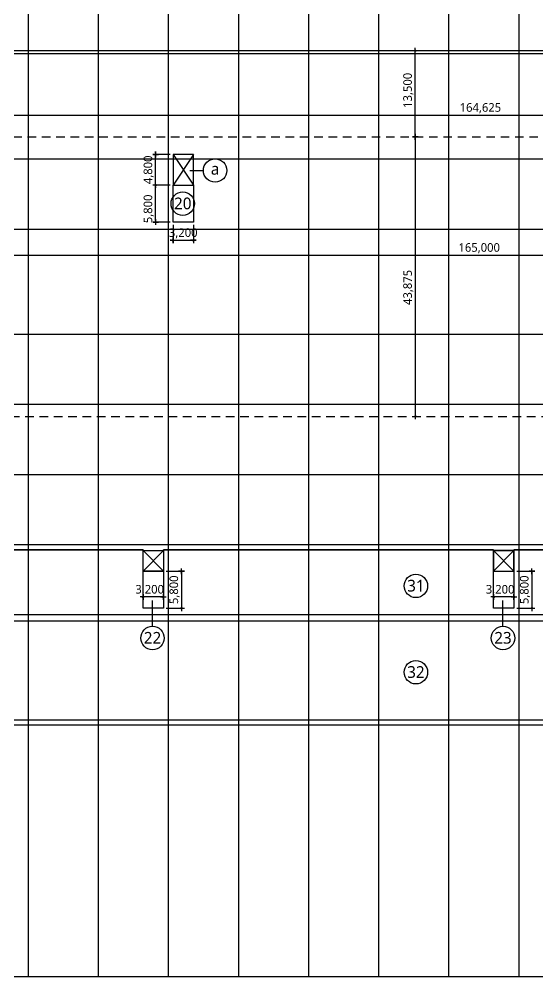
# Model space of a CAD drawing. Header units: millimetres. Extents: x 6000 to 1943854, y 3300 to 446500.
# Drawn here: x 103418 to 184817, y 202146 to 352427 of the extents above; entities that cross this region are included whole.
import ezdxf
from ezdxf.enums import TextEntityAlignment as Align

# ---------------------------------------------------------------- set-up
doc = ezdxf.new("R2010")
doc.units = ezdxf.units.MM
for name, pattern in [('-HID', [2.5, 1.5, -1]), ('CEN', [62, 60, -1, 0, -1]), ('HID', [2.5, 1.5, -1])]:
    doc.linetypes.add(name, pattern=pattern)
doc.layers.get('DEFPOINTS').update_dxf_attribs({"color": 171})
for name, color, linetype in [('AREA 99 - 건축면적', 60, 'Continuous'), ('AREA-빼는 면적', 7, 'Continuous'), ('AREABOUNDARY_H', 4, 'HID'), ('AREALINE', 1, 'Continuous'), ('AREATEXT', 7, 'Continuous'), ('CEN(ST)', 12, 'CEN'), ('dim0', 7, 'Continuous')]:
    doc.layers.add(name, color=color, linetype=linetype)
doc.styles.add('나눔고딕 Se', font='NanumGothic.ttf')
doc.styles.add('나눔바른고딕', font='NanumBarunGothic.ttf')
doc.dimstyles.new('A1-100', dxfattribs={"dimtxt": 3, "dimasz": 1, "dimexe": 2, "dimexo": 2, "dimgap": 1, "dimtad": 1, "dimdec": 0, "dimzin": 12, "dimdsep": 46, "dimlunit": 6, "dimtxsty": '나눔고딕 Se', "dimblk1": 'DIMDOT', "dimblk2": 'DIMDOT', "dimsah": 1, "dimcen": -1, "dimdle": 2, "dimclrd": 256, "dimclre": 256, "dimclrt": 3, "dimadec": 0, "dimazin": 0, "dimtfac": 1, "dimtdec": 0, "dimtix": 1, "dimtmove": 2, "dimatfit": 3, "dimldrblk": 'DIMDOT', "dimfxl": 1, "dimtvp": 1, "dimtolj": 1, "dimtzin": 12, "dimlwd": -1, "dimlwe": -1, "dimarcsym": 0})

# ---------------------------------------------------------------- blocks, each defined once
blk = doc.blocks.new('A$C1fae6940')
at = {"layer": 'CEN(ST)', "ltscale": 0.5}
for points in [[(1095315.5, 587381.8), (1095315.5, 405238.9)], [(1106315.5, 587381.8), (1106315.5, 405238.9)], [(1117315.5, 587381.8), (1117315.5, 405238.9)], [(1128315.5, 587381.8), (1128315.5, 405238.9)], [(1139315.5, 587381.8), (1139315.5, 405238.9)], [(1150315.5, 587381.8), (1150315.5, 405238.9)], [(1161315.5, 587381.8), (1161315.5, 405238.9)], [(1172315.5, 587381.8), (1172315.5, 405238.9)], [(1268025.4, 550076.4), (1029097.9, 550076.4)], [(1268025.4, 533526.4), (1029097.9, 533526.4)], [(1268025.4, 522526.4), (1029097.9, 522526.4)], [(1268025.4, 506026.4), (1029097.9, 506026.4)], [(1268025.4, 495026.4), (1029097.9, 495026.4)], [(1268025.4, 484026.4), (1029097.9, 484026.4)], [(1268025.4, 473026.4), (1029097.9, 473026.4)], [(1268025.4, 462026.4), (1029097.9, 462026.4)], [(1268025.4, 445526.4), (1029097.9, 445526.4)]]:
    blk.add_lwpolyline(points, dxfattribs=at)
at = {"layer": 'DEFPOINTS'}
blk.add_lwpolyline([(1268025.4, 405238.9), (1029097.9, 405238.9), (1029097.9, 587381.8), (1268025.4, 587381.8)], close=True, dxfattribs=at)
blk = doc.blocks.new('DIMDOT')
at = {"linetype": 'Continuous'}
for p, q in [((-2, 0), (2, 0)), ((0, -2), (0, 2))]:
    blk.add_line(p, q, dxfattribs=at)
for radius in [0.5, 0.25]:
    blk.add_circle((0, 0), radius, dxfattribs=at)
blk = doc.blocks.new('*D225')
at = {"layer": 'DEFPOINTS', "color": 0, "transparency": 16777216}
for p in [(126065, 265784), (126065, 259984), (128895, 259984)]:
    blk.add_point(p, dxfattribs=at)
at = {"layer": 'dim0', "transparency": 16777216}
for p, q in [((126515, 265784), (129345, 265784)), ((128895, 265559), (128895, 260209)), ((126515, 259984), (129345, 259984))]:
    blk.add_line(p, q, dxfattribs=at)
at = {"layer": 'dim0', "transparency": 16777216, "xscale": 225, "yscale": 225, "zscale": 225}
for p, rotation in [((128895, 265784), 90), ((128895, 259984), 270)]:
    blk.add_blockref('DIMDOT', p, dxfattribs=dict(at, rotation=rotation))
at = {"layer": 'dim0', "color": 3, "transparency": 16777216, "insert": (127805, 262884), "char_height": 1350, "attachment_point": 5, "rotation": 90, "style": '나눔고딕 Se'}
blk.add_mtext('\\A1;5,800', dxfattribs=at)
blk = doc.blocks.new('*D226')
at = {"layer": 'DEFPOINTS', "color": 0, "transparency": 16777216}
for p in [(122865, 261752), (122865, 261752), (126065, 261752)]:
    blk.add_point(p, dxfattribs=at)
at = {"layer": 'dim0', "transparency": 16777216}
blk.add_line((125840, 261752), (123090, 261752), dxfattribs=at)
at = {"layer": 'dim0', "transparency": 16777216, "xscale": 225, "yscale": 225, "zscale": 225, "rotation": 180}
blk.add_blockref('DIMDOT', (122865, 261752), dxfattribs=at)
at = {"layer": 'dim0', "transparency": 16777216, "xscale": 225, "yscale": 225, "zscale": 225}
blk.add_blockref('DIMDOT', (126065, 261752), dxfattribs=at)
at = {"layer": 'dim0', "color": 3, "transparency": 16777216, "insert": (123898, 262842), "char_height": 1350, "attachment_point": 5, "style": '나눔고딕 Se'}
blk.add_mtext('\\A1;3,200', dxfattribs=at)
blk = doc.blocks.new('*D228')
at = {"layer": 'DEFPOINTS', "color": 0, "transparency": 16777216}
for p in [(181065, 265784), (181065, 259984), (183895, 259984)]:
    blk.add_point(p, dxfattribs=at)
at = {"layer": 'dim0', "transparency": 16777216}
for p, q in [((181515, 265784), (184345, 265784)), ((183895, 265559), (183895, 260209)), ((181515, 259984), (184345, 259984))]:
    blk.add_line(p, q, dxfattribs=at)
at = {"layer": 'dim0', "transparency": 16777216, "xscale": 225, "yscale": 225, "zscale": 225}
for p, rotation in [((183895, 265784), 90), ((183895, 259984), 270)]:
    blk.add_blockref('DIMDOT', p, dxfattribs=dict(at, rotation=rotation))
at = {"layer": 'dim0', "color": 3, "transparency": 16777216, "insert": (182805, 262884), "char_height": 1350, "attachment_point": 5, "rotation": 90, "style": '나눔고딕 Se'}
blk.add_mtext('\\A1;5,800', dxfattribs=at)
blk = doc.blocks.new('*D227')
at = {"layer": 'DEFPOINTS', "color": 0, "transparency": 16777216}
for p in [(177865, 261752), (177865, 261752), (181065, 261752)]:
    blk.add_point(p, dxfattribs=at)
at = {"layer": 'dim0', "transparency": 16777216}
blk.add_line((180840, 261752), (178090, 261752), dxfattribs=at)
at = {"layer": 'dim0', "transparency": 16777216, "xscale": 225, "yscale": 225, "zscale": 225, "rotation": 180}
blk.add_blockref('DIMDOT', (177865, 261752), dxfattribs=at)
at = {"layer": 'dim0', "transparency": 16777216, "xscale": 225, "yscale": 225, "zscale": 225}
blk.add_blockref('DIMDOT', (181065, 261752), dxfattribs=at)
at = {"layer": 'dim0', "color": 3, "transparency": 16777216, "insert": (178898, 262842), "char_height": 1350, "attachment_point": 5, "style": '나눔고딕 Se'}
blk.add_mtext('\\A1;3,200', dxfattribs=at)
blk = doc.blocks.new('*D233')
at = {"layer": 'DEFPOINTS', "color": 0, "transparency": 16777216}
for p in [(127565, 320584), (130765, 320584), (130765, 317723)]:
    blk.add_point(p, dxfattribs=at)
at = {"layer": 'dim0', "transparency": 16777216}
for p, q in [((127565, 320134), (127565, 317273)), ((130765, 320134), (130765, 317273)), ((127340, 317723), (127115, 317723)), ((127565, 317723), (130765, 317723)), ((130990, 317723), (131215, 317723))]:
    blk.add_line(p, q, dxfattribs=at)
at = {"layer": 'dim0', "transparency": 16777216, "xscale": 225, "yscale": 225, "zscale": 225}
blk.add_blockref('DIMDOT', (127565, 317723), dxfattribs=at)
at = {"layer": 'dim0', "transparency": 16777216, "xscale": 225, "yscale": 225, "zscale": 225, "rotation": 180}
blk.add_blockref('DIMDOT', (130765, 317723), dxfattribs=at)
at = {"layer": 'dim0', "color": 3, "transparency": 16777216, "insert": (129165, 318813), "char_height": 1350, "attachment_point": 5, "style": '나눔고딕 Se'}
blk.add_mtext('\\A1;3,200', dxfattribs=at)
blk = doc.blocks.new('*D234')
at = {"layer": 'DEFPOINTS', "color": 0, "transparency": 16777216}
for p in [(124838, 326384), (127565, 326384), (127565, 320584)]:
    blk.add_point(p, dxfattribs=at)
at = {"layer": 'dim0', "transparency": 16777216}
for p, q in [((127115, 326384), (124388, 326384)), ((124838, 320809), (124838, 326159)), ((127115, 320584), (124388, 320584))]:
    blk.add_line(p, q, dxfattribs=at)
at = {"layer": 'dim0', "transparency": 16777216, "xscale": 225, "yscale": 225, "zscale": 225}
for p, rotation in [((124838, 326384), 90), ((124838, 320584), 270)]:
    blk.add_blockref('DIMDOT', p, dxfattribs=dict(at, rotation=rotation))
at = {"layer": 'dim0', "color": 3, "transparency": 16777216, "insert": (123747, 322658), "char_height": 1350, "attachment_point": 5, "rotation": 90, "style": '나눔고딕 Se'}
blk.add_mtext('\\A1;5,800', dxfattribs=at)
blk = doc.blocks.new('*D237')
at = {"layer": 'DEFPOINTS', "color": 0, "transparency": 16777216}
for p in [(93490, 337360), (258115, 337360), (258115, 337360)]:
    blk.add_point(p, dxfattribs=at)
at = {"layer": 'dim0', "transparency": 16777216}
blk.add_line((93715, 337360), (257890, 337360), dxfattribs=at)
at = {"layer": 'dim0', "transparency": 16777216, "xscale": 225, "yscale": 225, "zscale": 225, "rotation": 180}
blk.add_blockref('DIMDOT', (93490, 337360), dxfattribs=at)
at = {"layer": 'dim0', "transparency": 16777216, "xscale": 225, "yscale": 225, "zscale": 225}
blk.add_blockref('DIMDOT', (258115, 337360), dxfattribs=at)
at = {"layer": 'dim0', "color": 3, "transparency": 16777216, "insert": (175802, 338450), "char_height": 1350, "attachment_point": 5, "style": '나눔고딕 Se'}
blk.add_mtext('\\A1;164,625', dxfattribs=at)
blk = doc.blocks.new('*D238')
at = {"layer": 'DEFPOINTS', "color": 0, "transparency": 16777216}
for p in [(165581, 347459), (165581, 347459), (165581, 333959)]:
    blk.add_point(p, dxfattribs=at)
at = {"layer": 'dim0', "transparency": 16777216}
blk.add_line((165581, 334184), (165581, 347234), dxfattribs=at)
at = {"layer": 'dim0', "transparency": 16777216, "xscale": 225, "yscale": 225, "zscale": 225}
for p, rotation in [((165581, 347459), 90), ((165581, 333959), 270)]:
    blk.add_blockref('DIMDOT', p, dxfattribs=dict(at, rotation=rotation))
at = {"layer": 'dim0', "color": 3, "transparency": 16777216, "insert": (164491, 341257), "char_height": 1350, "attachment_point": 5, "rotation": 90, "style": '나눔고딕 Se'}
blk.add_mtext('\\A1;13,500', dxfattribs=at)
blk = doc.blocks.new('*D240')
at = {"layer": 'DEFPOINTS', "color": 0, "transparency": 16777216}
for p in [(165581, 333959), (165581, 290084), (165581, 290084)]:
    blk.add_point(p, dxfattribs=at)
at = {"layer": 'dim0', "transparency": 16777216}
blk.add_line((165581, 333734), (165581, 290309), dxfattribs=at)
at = {"layer": 'dim0', "transparency": 16777216, "xscale": 225, "yscale": 225, "zscale": 225}
for p, rotation in [((165581, 333959), 90), ((165581, 290084), 270)]:
    blk.add_blockref('DIMDOT', p, dxfattribs=dict(at, rotation=rotation))
at = {"layer": 'dim0', "color": 3, "transparency": 16777216, "insert": (164491, 310329), "char_height": 1350, "attachment_point": 5, "rotation": 90, "style": '나눔고딕 Se'}
blk.add_mtext('\\A1;43,875', dxfattribs=at)
blk = doc.blocks.new('*D241')
at = {"layer": 'DEFPOINTS', "color": 0, "transparency": 16777216}
for p in [(93115, 315389), (258115, 315389), (258115, 315389)]:
    blk.add_point(p, dxfattribs=at)
at = {"layer": 'dim0', "transparency": 16777216}
blk.add_line((93340, 315389), (257890, 315389), dxfattribs=at)
at = {"layer": 'dim0', "transparency": 16777216, "xscale": 225, "yscale": 225, "zscale": 225, "rotation": 180}
blk.add_blockref('DIMDOT', (93115, 315389), dxfattribs=at)
at = {"layer": 'dim0', "transparency": 16777216, "xscale": 225, "yscale": 225, "zscale": 225}
blk.add_blockref('DIMDOT', (258115, 315389), dxfattribs=at)
at = {"layer": 'dim0', "color": 3, "transparency": 16777216, "insert": (175615, 316480), "char_height": 1350, "attachment_point": 5, "style": '나눔고딕 Se'}
blk.add_mtext('\\A1;165,000', dxfattribs=at)
blk = doc.blocks.new('*D263')
at = {"layer": 'DEFPOINTS', "color": 0, "transparency": 16777216}
for p in [(124838, 331184), (127565, 331184), (127565, 326384)]:
    blk.add_point(p, dxfattribs=at)
at = {"layer": 'dim0', "transparency": 16777216}
for p, q in [((127115, 331184), (124388, 331184)), ((124838, 331409), (124838, 331634)), ((124838, 326384), (124838, 331184)), ((127115, 326384), (124388, 326384)), ((124838, 326159), (124838, 325934))]:
    blk.add_line(p, q, dxfattribs=at)
at = {"layer": 'dim0', "transparency": 16777216, "xscale": 225, "yscale": 225, "zscale": 225}
for p, rotation in [((124838, 331184), 270), ((124838, 326384), 90)]:
    blk.add_blockref('DIMDOT', p, dxfattribs=dict(at, rotation=rotation))
at = {"layer": 'dim0', "color": 3, "transparency": 16777216, "insert": (123747, 328784), "char_height": 1350, "attachment_point": 5, "rotation": 90, "style": '나눔고딕 Se'}
blk.add_mtext('\\A1;4,800', dxfattribs=at)

msp = doc.modelspace()

# ---------------------------------------------------------------- linework, layer by layer
at = {"layer": 'AREA 99 - 건축면적', "color": 2}
msp.add_lwpolyline([(258114.6, 347458.5), (93489.6, 347458.5), (93489.6, 333958.5), (93114.6, 333958.5), (93114.6, 290083.6), (62914.6, 290083.6), (62914.6, 280583.6), (50336.8, 280583.6), (67303, 241646), (82914.6, 241646), (82914.6, 270783.5), (94514.6, 270783.5), (94514.6, 269146), (122864.6, 269146), (122864.6, 269033.5), (126064.6, 269033.5), (126064.6, 269146), (177864.6, 269146), (177864.6, 269033.5), (181064.6, 269033.5), (181064.6, 269146), (232864.6, 269146)], dxfattribs=at)
for points in [[(127564.6, 326383.5), (130764.6, 326383.5), (130764.6, 320583.5), (127564.6, 320583.5)], [(177864.6, 269146), (126064.6, 269146), (126064.6, 259983.5), (122864.6, 259983.5), (122864.6, 269146), (94364.6, 269146), (94364.6, 257996), (258177.1, 257996), (258177.1, 269146), (236064.6, 269146), (236064.6, 259983.5), (232864.6, 259983.5), (232864.6, 269146), (181064.6, 269146), (181064.6, 259983.5), (177864.6, 259983.5)], [(181064.6, 259983.5), (177864.6, 259983.5), (177864.6, 265783.5), (181064.6, 265783.5)], [(258177.1, 249121), (258177.1, 241646), (82914.6, 241646), (82914.6, 257996), (258177.1, 257996), (258177.1, 252196), (260302.1, 252196), (260302.1, 249121)]]:
    msp.add_lwpolyline(points, close=True, dxfattribs=at)
at = {"layer": 'AREA-빼는 면적', "color": 3}
for points in [[(127564.6, 326383.5), (130764.6, 326383.5), (130764.6, 331183.5), (127564.6, 331183.5)], [(122864.6, 269033.5), (126064.6, 269033.5), (126064.6, 265783.5), (122864.6, 265783.5)], [(177864.6, 265783.5), (181064.6, 265783.5), (181064.6, 269033.5), (177864.6, 269033.5)], [(126064.6, 259983.5), (122864.6, 259983.5), (122864.6, 265783.5), (126064.6, 265783.5)]]:
    msp.add_lwpolyline(points, close=True, dxfattribs=at)
at = {"layer": 'AREA-빼는 면적', "color": 1}
for points in [[(130764.6, 331183.5), (127564.6, 326383.5)], [(127564.6, 331183.5), (130764.6, 326383.5)], [(122864.6, 265783.5), (126064.6, 269033.5)], [(122864.6, 269033.5), (126064.6, 265783.5)], [(181064.6, 269033.5), (177864.6, 265783.5)], [(177864.6, 269033.5), (181064.6, 265783.5)]]:
    msp.add_lwpolyline(points, dxfattribs=at)
at = {"layer": 'AREABOUNDARY_H', "color": 4, "linetype": '-HID', "ltscale": 900}
for points in [[(93489.6, 333958.5), (258114.6, 333958.5)], [(93114.6, 290083.6), (270139.6, 290083.6)]]:
    msp.add_lwpolyline(points, dxfattribs=at)
at = {"layer": 'AREALINE'}
for points in [[(130193.4, 328677.2), (132330.7, 328677.2)], [(124345.1, 257150.6), (124345.1, 261212.4)], [(179345.1, 257150.6), (179345.1, 261212.4)]]:
    msp.add_lwpolyline(points, dxfattribs=at)
for centre in [(134168.2, 328677.2), (129095, 323477.7), (165678.5, 263494.3), (124345.1, 255313.1), (179345.1, 255313.1), (165678.5, 249946.9)]:
    msp.add_circle(centre, 1837.5, dxfattribs=at)

# ---------------------------------------------------------------- block references
at = {"layer": 'AREA 99 - 건축면적', "color": 2}
msp.add_blockref('A$C1fae6940', (-990501, -203092.9), dxfattribs=at)

# ---------------------------------------------------------------- texts
at = {"layer": 'AREATEXT', "style": '나눔바른고딕'}
for s, p in [('a', (134168.2, 328937.3)), ('20', (129095, 323510.6)), ('31', (165678.5, 263527.1)), ('22', (124345.1, 255345.9)), ('23', (179345.1, 255345.9)), ('32', (165678.5, 249979.7))]:
    msp.add_text(s, height=1837.5, dxfattribs=at).set_placement(p, align=Align.MIDDLE_CENTER)

# ---------------------------------------------------------------- dimensions: what is measured, and where the dimension line sits
at = {"layer": 'dim0'}
for base, p1, p2, angle, picture, middle in [((165580.8, 347458.5), (165580.8, 333958.5), (165580.8, 347458.5), 90, '*D238', (164490.5, 341256.5)), ((165580.8, 290083.6), (165580.8, 333958.5), (165580.8, 290083.6), 90, '*D240', (164490.5, 310329)), ((124837.6, 326383.5), (127564.6, 320583.5), (127564.6, 326383.5), 270, '*D234', (123747.4, 322658.2))]:
    dim = msp.add_linear_dim(base=base, p1=p1, p2=p2, angle=angle, dimstyle='A1-100', override={"dimscale": 450, "dimasz": 0.5, "dimexe": 1, "dimexo": 1, "dimgap": 0.5, "dimdle": 1}, dxfattribs=at)
    dim.commit()
    dim.dimension.update_dxf_attribs({"geometry": picture, "text_midpoint": middle, "dimtype": 160})
for base, p1, p2, picture, middle in [((258114.6, 337360), (93489.6, 337360), (258114.6, 337360), '*D237', (175802.1, 338450.2)), ((130764.6, 317722.9), (127564.6, 320583.5), (130764.6, 320583.5), '*D233', (129164.6, 318813.1)), ((258114.6, 315389.5), (93114.6, 315389.5), (258114.6, 315389.5), '*D241', (175614.6, 316479.7))]:
    dim = msp.add_linear_dim(base=base, p1=p1, p2=p2, dimstyle='A1-100', override={"dimscale": 450, "dimasz": 0.5, "dimexe": 1, "dimexo": 1, "dimgap": 0.5, "dimdle": 1}, dxfattribs=at)
    dim.commit()
    dim.dimension.update_dxf_attribs({"geometry": picture, "text_midpoint": middle})
for base, p1, p2, picture, middle in [((124837.6, 331183.5), (127564.6, 326383.5), (127564.6, 331183.5), '*D263', (123747.4, 328783.5)), ((128895.3, 259983.5), (126064.6, 265783.5), (126064.6, 259983.5), '*D225', (127805, 262883.5)), ((183895.3, 259983.5), (181064.6, 265783.5), (181064.6, 259983.5), '*D228', (182805, 262883.5))]:
    dim = msp.add_linear_dim(base=base, p1=p1, p2=p2, angle=90, dimstyle='A1-100', override={"dimscale": 450, "dimasz": 0.5, "dimexe": 1, "dimexo": 1, "dimgap": 0.5, "dimdle": 1}, dxfattribs=at)
    dim.commit()
    dim.dimension.update_dxf_attribs({"geometry": picture, "text_midpoint": middle})
for base, p1, p2, picture, middle in [((122864.6, 261751.8), (126064.6, 261751.8), (122864.6, 261751.8), '*D226', (123897.8, 262842.1)), ((177864.6, 261751.8), (181064.6, 261751.8), (177864.6, 261751.8), '*D227', (178897.8, 262842.1))]:
    dim = msp.add_linear_dim(base=base, p1=p1, p2=p2, dimstyle='A1-100', override={"dimscale": 450, "dimasz": 0.5, "dimexe": 1, "dimexo": 1, "dimgap": 0.5, "dimdle": 1}, dxfattribs=at)
    dim.commit()
    dim.dimension.update_dxf_attribs({"geometry": picture, "text_midpoint": middle, "dimtype": 160})

doc.saveas('drawing.dxf')
